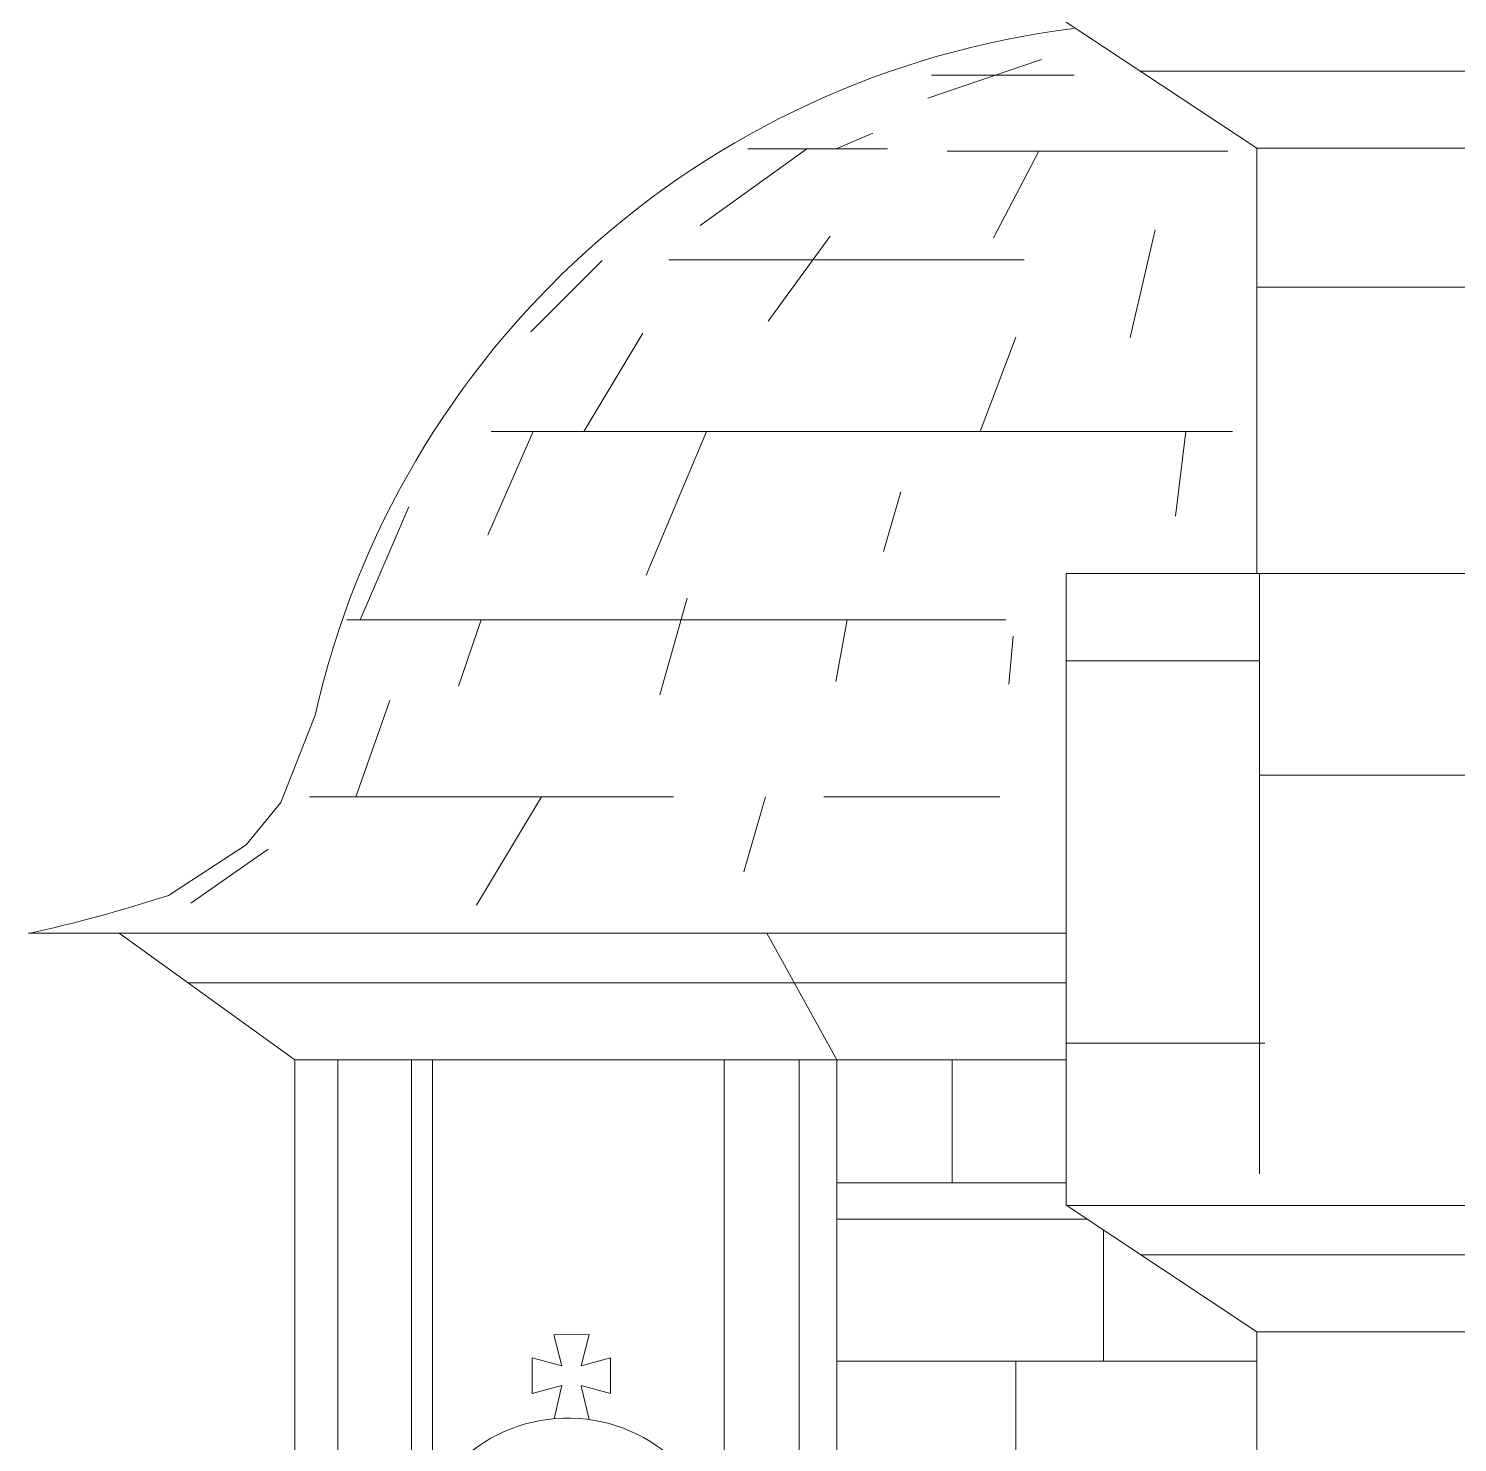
# Model space of a CAD drawing. Header units: millimetres. Extents: x -490789 to -449459, y 209001 to 327650.
# Drawn here: x -481452 to -477830, y 221705 to 225289 of the extents above; entities that cross this region are included whole.
import ezdxf

# ---------------------------------------------------------------- set-up
doc = ezdxf.new("R2010")
doc.units = ezdxf.units.MM
doc.header["$MEASUREMENT"] = 0
for name, color, linetype, lineweight in [('0_Ном._пера__7_Ном._пера__15_Ном._пера__15', 15, 'Continuous', 18), ('0_Ном._пера__7_Ном._пера__7_Ном._пера__1', 1, 'Continuous', 18), ('0_Ном._пера__7_Ном._пера__7_Ном._пера__7', 7, 'Continuous', 18), ('0_Ном_пера__14_Ном_пера__14_Ном_пера__14_Ном_пера__14_Ном_пера__14_Ном_пера__14_Ном_пера__14_Ном_пера__14_Ном_пера__14_Ном_пера__14_Ном_пера__14_Ном_пера__14_Ном_пера__14_Ном_пера__14_Ном_пера__14_Ном_пера__14_Ном_пера__14_Ном._пера__14_Ном_пера__14_Ном_2_Ном._пера__8', 8, 'Continuous', 18), ('0_Ном_пера__15_Ном_пера__15_Ном_пера__15_Ном_пера__15_Ном_пера__15_Ном_пера__15_Ном_пера__15_Ном_пера__15_Ном_пера__15_Ном_пера__15_Ном_пера__15_Ном_пера__15_Ном_пера__15_Ном._пера__15_Ном_пера__15_Ном._пера__15_Ном_пера__15_Ном._пера__15_Ном_пера__15_Н_7_Ном._пера__8', 8, 'Continuous', 18), ('0_Ном_пера__15_Ном_пера__15_Ном_пера__15_Ном_пера__15_Ном_пера__15_Ном_пера__15_Ном_пера__15_Ном_пера__15_Ном_пера__15_Ном_пера__15_Ном_пера__15_Ном_пера__15_Ном_пера__15_Ном_пера__15_Ном_пера__15_Ном._пера__15_Ном_пера__15_Ном._пера__15_Ном_пера__15_Но_1_Ном._пера__8', 8, 'Continuous', 18), ('0_Ном_пера__1_Ном_пера__1_Ном_пера__1_Ном_пера__1_Ном_пера__1_Ном_пера__1_Ном_пера__1_Ном_пера__1_Ном_пера__1_Ном_пера__1_Ном._пера__1_Ном_пера__1_Ном_пера__1_Ном_пера__1_Ном_пера__1_Ном_пера__1_Ном_пера__1_Ном_пера__1_Ном_пера__1_Ном_пера__1_Ном_пера___D_Ном._пера__1', 1, 'Continuous', 18), ('0_Ном_пера__1_Ном_пера__1_Ном_пера__1_Ном_пера__1_Ном_пера__1_Ном_пера__1_Ном_пера__7_Ном_пера__7_Ном_пера__7_Ном_пера__7_Ном_пера__7_Ном_пера__7_Ном_пера__7_Ном_пера__7_Ном_пера__7_Ном_пера__7_Ном_пера__7_Ном_пера__7_Ном_пера__7_Ном_пера__7_Ном_пера__7_5_Ном._пера__8', 8, 'Continuous', 18), ('0_Ном_пера__7_Ном._пера__7_Ном_пера__7_Ном_пера__7_Ном_пера__7_Ном_пера__7_Ном_пера__7_Ном_пера__7_Ном_пера__7_Ном_пера__7_Ном_пера__7_Ном_пера__7_Ном_пера__7_Ном_пера__7_Ном_пера__7_Ном_пера__7_Ном_пера__7_Ном_пера__7_Ном_пера__7_Ном_пера__7_Ном_пера___7_Ном._пера__7', 7, 'Continuous', 18), ('0_Ном_пера__7_Ном_пера__7_Ном_пера__7_Ном._пера__7_Ном_пера__7_Ном_пера__7_Ном_пера__7_Ном_пера__7_Ном_пера__7_Ном_пера__7_Ном_пера__7_Ном_пера__7_Ном_пера__7_Ном_пера__7_Ном_пера__7_Ном_пера__7_Ном_пера__7_Ном_пера__7_Ном_пера__7_Ном_пера__7_Ном_пера___5_Ном._пера__7', 7, 'Continuous', 18), ('0_Ном_пера__7_Ном_пера__7_Ном_пера__7_Ном_пера__7_Ном_пера__7_Ном_пера__7_Ном_пера__7_Ном_пера__7_Ном_пера__7_Ном_пера__7_Ном_пера__7_Ном_пера__7_Ном_пера__7_Ном_пера__7_Ном_пера__7_Ном_пера__7_Ном_пера__7_Ном_пера__7_Ном_пера__7_Ном_пера__7_Ном_пера__7_8_Ном._пера__1', 1, 'Continuous', 18), ('0_Ном_пера__7_Ном_пера__7_Ном_пера__7_Ном_пера__7_Ном_пера__7_Ном_пера__7_Ном_пера__7_Ном_пера__7_Ном_пера__7_Ном_пера__7_Ном_пера__7_Ном_пера__7_Ном_пера__7_Ном_пера__7_Ном_пера__7_Ном_пера__7_Ном_пера__7_Ном_пера__7_Ном_пера__7_Ном_пера__7_Ном_пера__7_C_Ном._пера__1', 1, 'Continuous', 18), ('hatch_Ном_пера__254_Ном_пера__254_Ном_пера__254_Ном._пера__254_Ном_пера__254_Ном._пера__9_Ном_пера__9_Ном_пера__9_Ном_пера__12_Ном_пера__12_Ном_пера__12_Ном_пера__12_Ном_пера__12_Ном_пера__12_Ном_пера__1_Ном_пера__1_Ном_пера__1_Ном_пера__1_Ном_пера__1_Н_B_Ном._пера__1', 1, 'Continuous', 18), ('Line 0.25_Ном_пера__7_Ном_пера__7_Ном_пера__7_Ном_пера__7_Ном_пера__7_Ном_пера__7_Ном_пера__7_Ном_пера__7_Ном_пера__7_Ном_пера__7_Ном_пера__7_Ном._пера__7_Ном._пера__8_Ном._пера__8_Ном._пера__8_Ном._пера__8_Ном._пера__8', 8, 'Continuous', 18)]:
    doc.layers.add(name, color=color, linetype=linetype, lineweight=lineweight)

msp = doc.modelspace()

# ---------------------------------------------------------------- linework, layer by layer
at = {"layer": '0_Ном._пера__7_Ном._пера__15_Ном._пера__15', "linetype": 'Continuous'}
msp.add_line((-477438.9, 224633.7), (-478338.2, 224633.7), dxfattribs=at)
at = {"layer": '0_Ном._пера__7_Ном._пера__7_Ном._пера__1', "linetype": 'Continuous'}
msp.add_line((-479402.9, 222363.6), (-478821.8, 222363.6), dxfattribs=at)
msp.add_arc((-480085, 221370.2), 396.7, 3.5866, 179.6638, dxfattribs=at)
at = {"layer": '0_Ном._пера__7_Ном._пера__7_Ном._пера__7', "linetype": 'Continuous'}
for p, q in [((-478338.9, 224985.6), (-478821.8, 225305.6)), ((-478633.3, 225180.7), (-474125.7, 225180.7)), ((-474125.7, 224985.6), (-478338.9, 224985.6)), ((-478338.9, 223908.4), (-478338.9, 224985.6)), ((-478821.8, 223907.7), (-473191.9, 223907.7)), ((-478821.8, 222306.3), (-478821.8, 223907.7)), ((-480812.5, 223327.6), (-480725.7, 223548.5)), ((-480900.1, 223219.9), (-480812.5, 223327.6)), ((-481097.1, 223091.8), (-480900.1, 223219.9)), ((-481451.9, 222995.7), (-478821.8, 222995.7)), ((-480776.9, 222675), (-481222.4, 222995.7)), ((-479403.2, 222675), (-479580.8, 222995.7)), ((-481047.9, 222870.1), (-478821.8, 222870.1)), ((-480776.9, 218105.7), (-480776.9, 222675)), ((-480776.9, 218613.6), (-480776.9, 222675)), ((-478821.8, 222675), (-480776.9, 222675)), ((-480667.9, 222675), (-480667.9, 219305.6)), ((-480481.7, 222675), (-480481.7, 219305.6)), ((-480427.8, 222675), (-480427.8, 221569.7)), ((-479689.1, 222675), (-479689.1, 219305.6)), ((-479499.1, 222675), (-479499.1, 219305.6)), ((-479402.9, 219305.6), (-479402.9, 222675)), ((-479110.9, 222675), (-479110.9, 222363.6)), ((-478338.9, 221985.6), (-478821.8, 222306.3)), ((-478821.8, 222305.6), (-476781.9, 222305.6)), ((-478632.7, 222180.7), (-476825.9, 222180.7)), ((-478338.9, 218204.8), (-478338.9, 221985.6)), ((-473500.9, 221985.6), (-478338.9, 221985.6)), ((-478338.9, 220908.4), (-478338.9, 221985.6)), ((-479402.9, 221911.3), (-478338.9, 221911.3))]:
    msp.add_line(p, q, dxfattribs=at)
for centre, radius, start, end in [((-478526.9, 223051.9), 2254.1, 97.0333, 167.2735), ((-482259.3, 226676.8), 3768.8, 282.3683, 287.9575)]:
    msp.add_arc(centre, radius, start, end, dxfattribs=at)
at = {"layer": '0_Ном_пера__14_Ном_пера__14_Ном_пера__14_Ном_пера__14_Ном_пера__14_Ном_пера__14_Ном_пера__14_Ном_пера__14_Ном_пера__14_Ном_пера__14_Ном_пера__14_Ном_пера__14_Ном_пера__14_Ном_пера__14_Ном_пера__14_Ном_пера__14_Ном_пера__14_Ном._пера__14_Ном_пера__14_Ном_2_Ном._пера__8', "linetype": 'Continuous'}
for p, q in [((-478891, 224978.4), (-479005.9, 224758.9)), ((-478659.7, 224506.1), (-478596.3, 224778.8)), ((-479419.8, 224762.9), (-479577, 224547.7)), ((-479997.9, 224701.4), (-480178.9, 224520.4)), ((-479040, 224267.5), (-478949.2, 224506.9)), ((-478400.4, 224267.5), (-480279.6, 224267.5)), ((-479733.5, 224267.5), (-479886.8, 223903.3)), ((-479817.1, 223342.1), (-480740.3, 223342.1)), ((-480152.1, 223342.1), (-480316.6, 223067.3)), ((-478989.8, 223342.1), (-479436.3, 223342.1))]:
    msp.add_line(p, q, dxfattribs=at)
at = {"layer": '0_Ном_пера__15_Ном_пера__15_Ном_пера__15_Ном_пера__15_Ном_пера__15_Ном_пера__15_Ном_пера__15_Ном_пера__15_Ном_пера__15_Ном_пера__15_Ном_пера__15_Ном_пера__15_Ном_пера__15_Ном._пера__15_Ном_пера__15_Ном._пера__15_Ном_пера__15_Ном._пера__15_Ном_пера__15_Н_7_Ном._пера__8', "linetype": 'Continuous'}
for p, q in [((-478801.8, 225171.3), (-479162.9, 225171.3)), ((-479405.1, 224984.5), (-479311.7, 225024)), ((-480173.1, 224267.5), (-480288.1, 224004.8))]:
    msp.add_line(p, q, dxfattribs=at)
at = {"layer": '0_Ном_пера__15_Ном_пера__15_Ном_пера__15_Ном_пера__15_Ном_пера__15_Ном_пера__15_Ном_пера__15_Ном_пера__15_Ном_пера__15_Ном_пера__15_Ном_пера__15_Ном_пера__15_Ном_пера__15_Ном_пера__15_Ном_пера__15_Ном._пера__15_Ном_пера__15_Ном._пера__15_Ном_пера__15_Но_1_Ном._пера__8', "linetype": 'Continuous'}
for p, q in [((-478884.5, 225210.4), (-479172.3, 225112.9)), ((-479479, 224984.5), (-479749.9, 224789.5)), ((-479275, 224984.5), (-479628.5, 224984.5)), ((-478412.4, 224978.4), (-479123.3, 224978.4)), ((-478928.2, 224702.7), (-479829.4, 224702.7)), ((-480044.5, 224267.5), (-479895.1, 224516.8)), ((-478518.6, 224267.5), (-478545, 224053.2)), ((-479241.4, 224115.1), (-479284.7, 223963.3)), ((-480488.4, 224077.1), (-480611.6, 223790.7)), ((-479783, 223845.1), (-479852, 223600.1)), ((-480304.6, 223790.7), (-480362.4, 223622.4)), ((-479377.4, 223790.7), (-479405.5, 223634.1)), ((-478955.9, 223749.3), (-478967.4, 223627.1)), ((-480622.7, 223342.1), (-480536.1, 223585.6)), ((-479584, 223342.1), (-479639, 223151.5)), ((-480845, 223209.3), (-481040.9, 223072.1))]:
    msp.add_line(p, q, dxfattribs=at)
at = {"layer": '0_Ном_пера__1_Ном_пера__1_Ном_пера__1_Ном_пера__1_Ном_пера__1_Ном_пера__1_Ном_пера__1_Ном_пера__1_Ном_пера__1_Ном_пера__1_Ном._пера__1_Ном_пера__1_Ном_пера__1_Ном_пера__1_Ном_пера__1_Ном_пера__1_Ном_пера__1_Ном_пера__1_Ном_пера__1_Ном_пера__1_Ном_пера___D_Ном._пера__1', "linetype": 'Continuous'}
msp.add_line((-479976.6, 221919.7), (-479976.6, 221829.3), dxfattribs=at)
at = {"layer": '0_Ном_пера__1_Ном_пера__1_Ном_пера__1_Ном_пера__1_Ном_пера__1_Ном_пера__1_Ном_пера__7_Ном_пера__7_Ном_пера__7_Ном_пера__7_Ном_пера__7_Ном_пера__7_Ном_пера__7_Ном_пера__7_Ном_пера__7_Ном_пера__7_Ном_пера__7_Ном_пера__7_Ном_пера__7_Ном_пера__7_Ном_пера__7_5_Ном._пера__8', "linetype": 'Continuous'}
msp.add_line((-480645.1, 223790.7), (-478974.8, 223790.7), dxfattribs=at)
at = {"layer": '0_Ном_пера__7_Ном._пера__7_Ном_пера__7_Ном_пера__7_Ном_пера__7_Ном_пера__7_Ном_пера__7_Ном_пера__7_Ном_пера__7_Ном_пера__7_Ном_пера__7_Ном_пера__7_Ном_пера__7_Ном_пера__7_Ном_пера__7_Ном_пера__7_Ном_пера__7_Ном_пера__7_Ном_пера__7_Ном_пера__7_Ном_пера___7_Ном._пера__7', "linetype": 'Continuous'}
msp.add_line((-478949.9, 221569.5), (-478949.9, 221911.3), dxfattribs=at)
at = {"layer": '0_Ном_пера__7_Ном_пера__7_Ном_пера__7_Ном._пера__7_Ном_пера__7_Ном_пера__7_Ном_пера__7_Ном_пера__7_Ном_пера__7_Ном_пера__7_Ном_пера__7_Ном_пера__7_Ном_пера__7_Ном_пера__7_Ном_пера__7_Ном_пера__7_Ном_пера__7_Ном_пера__7_Ном_пера__7_Ном_пера__7_Ном_пера___5_Ном._пера__7', "linetype": 'Continuous'}
msp.add_line((-478727, 222243.3), (-478727, 221911.3), dxfattribs=at)
at = {"layer": '0_Ном_пера__7_Ном_пера__7_Ном_пера__7_Ном_пера__7_Ном_пера__7_Ном_пера__7_Ном_пера__7_Ном_пера__7_Ном_пера__7_Ном_пера__7_Ном_пера__7_Ном_пера__7_Ном_пера__7_Ном_пера__7_Ном_пера__7_Ном_пера__7_Ном_пера__7_Ном_пера__7_Ном_пера__7_Ном_пера__7_Ном_пера__7_8_Ном._пера__1', "linetype": 'Continuous'}
for p, q in [((-480120.3, 221978.2), (-480100, 221899.6)), ((-480031.4, 221978.6), (-480051.7, 221899.6)), ((-480175.3, 221919.7), (-480100, 221899.6)), ((-480051.7, 221899.6), (-479976.6, 221919.7)), ((-480175.3, 221829.3), (-480100.1, 221849.5)), ((-480100.1, 221849.5), (-480120.1, 221765.3)), ((-480051.7, 221849.5), (-479976.6, 221829.3)), ((-480031.4, 221763.2), (-480051.7, 221847.6))]:
    msp.add_line(p, q, dxfattribs=at)
at = {"layer": '0_Ном_пера__7_Ном_пера__7_Ном_пера__7_Ном_пера__7_Ном_пера__7_Ном_пера__7_Ном_пера__7_Ном_пера__7_Ном_пера__7_Ном_пера__7_Ном_пера__7_Ном_пера__7_Ном_пера__7_Ном_пера__7_Ном_пера__7_Ном_пера__7_Ном_пера__7_Ном_пера__7_Ном_пера__7_Ном_пера__7_Ном_пера__7_C_Ном._пера__1', "linetype": 'Continuous'}
msp.add_line((-478768.7, 222271), (-479402.9, 222271), dxfattribs=at)
at = {"layer": 'hatch_Ном_пера__254_Ном_пера__254_Ном_пера__254_Ном._пера__254_Ном_пера__254_Ном._пера__9_Ном_пера__9_Ном_пера__9_Ном_пера__12_Ном_пера__12_Ном_пера__12_Ном_пера__12_Ном_пера__12_Ном_пера__12_Ном_пера__1_Ном_пера__1_Ном_пера__1_Ном_пера__1_Ном_пера__1_Н_B_Ном._пера__1', "linetype": 'Continuous'}
for p, q in [((-480120.1, 221978.3), (-480031.4, 221978.6)), ((-480175.3, 221919.7), (-480175.3, 221829.3))]:
    msp.add_line(p, q, dxfattribs=at)
at = {"layer": 'Line 0.25_Ном_пера__7_Ном_пера__7_Ном_пера__7_Ном_пера__7_Ном_пера__7_Ном_пера__7_Ном_пера__7_Ном_пера__7_Ном_пера__7_Ном_пера__7_Ном_пера__7_Ном._пера__7_Ном._пера__8_Ном._пера__8_Ном._пера__8_Ном._пера__8_Ном._пера__8', "linetype": 'Continuous'}
for p, q in [((-478331.6, 223908.4), (-478331.6, 222385.7)), ((-478821.8, 223686.2), (-478331.6, 223686.2)), ((-478331.6, 223396.6), (-477747.3, 223396.6)), ((-478821.8, 222717.5), (-478317.9, 222717.5))]:
    msp.add_line(p, q, dxfattribs=at)

doc.saveas('drawing.dxf')
